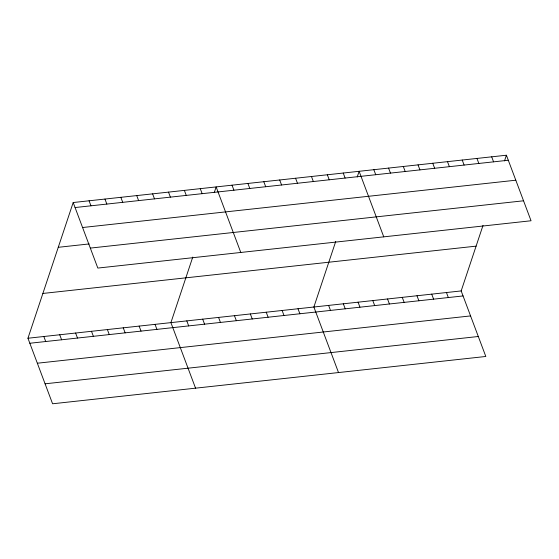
<?xml version="1.0" encoding="UTF-8"?>
<svg xmlns="http://www.w3.org/2000/svg" width="559" height="559" viewBox="0 0 559 559"><rect width="100%" height="100%" fill="white"/><g stroke="black" fill="none" stroke-linecap="round" stroke-linejoin="round"><path stroke-width="0.84" d="M483.025 225.375L461.175 290.925L485.813 356.474L52.588 403.78L27.95 338.237L73.187 202.526L506.412 155.22L531.05 220.763L97.825 268.075L73.187 202.526M192.764 257.077L170.914 322.62L195.552 388.17M214.251 192.617L216.151 186.916L240.789 252.465M335.728 241.46L313.878 307.01L338.516 372.56M357.215 177L359.116 171.306L383.754 236.848M504.511 160.915L506.412 155.22M75.074 207.543L508.299 160.237M82.578 227.52L515.803 180.208M58.255 247.309L89.188 243.934M90.313 248.098L523.545 200.793M42.875 293.454L476.107 246.142M27.95 338.237L461.175 290.925M29.837 343.254L463.062 295.942M37.341 363.224L470.573 315.919M45.076 383.809L478.308 336.497M491.682 156.827L493.569 161.844M476.953 158.435L478.839 163.452M462.223 160.042L464.11 165.059M447.493 161.649L449.38 166.673M432.764 163.263L434.65 168.28M418.034 164.87L419.921 169.887M403.305 166.477L405.191 171.494M446.445 292.532L448.332 297.549M388.575 168.084L390.461 173.101M431.716 294.139L433.602 299.156M373.845 169.691L375.732 174.715M416.986 295.753L418.873 300.77M402.256 297.36L404.143 302.377M343.233 173.038L345.113 178.055M387.527 298.967L389.413 303.984M327.343 174.771L329.23 179.788M372.797 300.574L374.684 305.591M311.461 176.504L313.347 181.528M358.067 302.181L359.954 307.205M343.338 303.796L345.224 308.813M295.571 178.244L297.458 183.261M328.608 305.403L330.495 310.42M279.689 179.977L281.575 184.994M263.806 181.71L265.693 186.727M297.996 308.743L299.883 313.76M247.917 183.45L249.803 188.467M282.113 310.483L284 315.5M232.034 185.183L233.921 190.2M266.224 312.215L268.11 317.233M250.341 313.948L252.228 318.965M200.262 188.649L202.148 193.666M234.459 315.681L236.338 320.698M184.379 190.388L186.266 195.405M218.569 317.421L220.456 322.438M168.497 192.121L170.383 197.138M202.686 319.154L204.573 324.171M152.607 193.854L154.494 198.871M186.797 320.887L188.683 325.904M136.724 195.587L138.611 200.604M120.842 197.327L122.728 202.344M155.032 324.36L156.918 329.377M104.952 199.06L106.839 204.077M139.142 326.093L141.029 331.11M89.07 200.793L90.956 205.81M123.26 327.826L125.146 332.843M107.377 329.558L109.264 334.582M91.487 331.298L93.374 336.315M75.605 333.031L77.491 338.048M59.722 334.764L61.609 339.781M43.833 336.497L45.719 341.521"/></g></svg>
